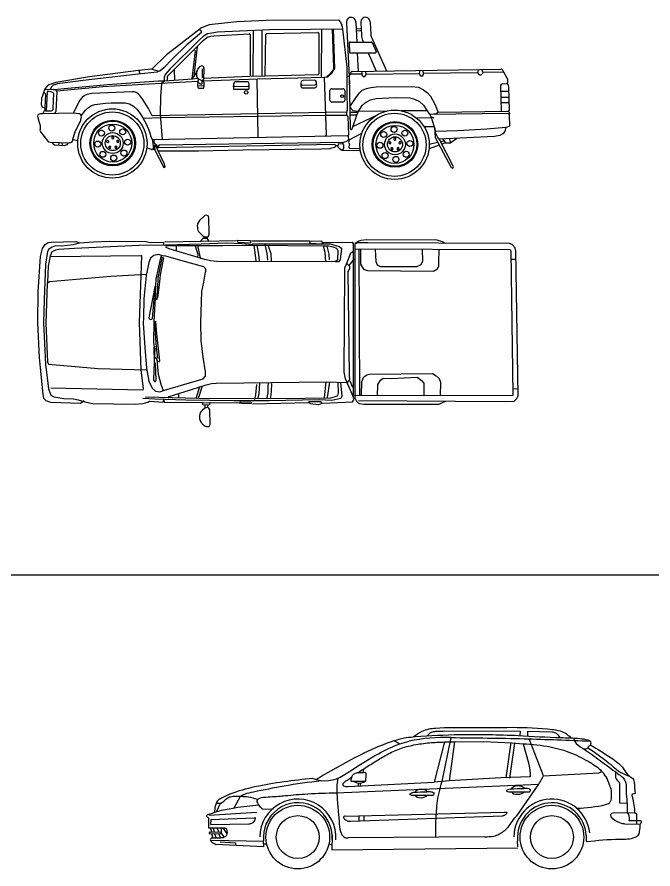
# Model space of a CAD drawing. Header units: millimetres. Extents: x 116290 to 180258, y 22146 to 121276.
# Drawn here: x 167901 to 174567, y 41388 to 50317 of the extents above; entities that cross this region are included whole.
import ezdxf

# ---------------------------------------------------------------- set-up
doc = ezdxf.new("R2010")
doc.units = ezdxf.units.MM
doc.layers.add('www.cad-blocks.net', color=7, linetype='Continuous')

# ---------------------------------------------------------------- blocks, each defined once
blk = doc.blocks.new('A$C16AF6BCE')
for p, q in [((1694.7, 2158.7), (1676.3, 2127.2)), ((1743.8, 2205.2), (1694.7, 2158.7)), ((1753.4, 2212.2), (1743.8, 2205.2)), ((1764, 2215.7), (1753.4, 2212.2)), ((1775.4, 2213), (1764, 2215.7)), ((1785.9, 2207.8), (1775.4, 2213)), ((1793.8, 2191.1), (1785.9, 2207.8)), ((1797.3, 2016.8), (1793.8, 2191.1)), ((1674.5, 2115.8), (1672.8, 2105.3)), ((1672.8, 2105.3), (1673.7, 2087.8)), ((1673.7, 2087.8), (1675.4, 2073.7)), ((1676.3, 2127.2), (1674.5, 2115.8)), ((1675.4, 2073.7), (1679.8, 2059.7)), ((1679.8, 2059.7), (1686.8, 2046.6)), ((1686.8, 2046.6), (1701.7, 2027.3)), ((1701.7, 2027.3), (1715.7, 2015)), ((1707.8, 1944.9), (1735.9, 1976.5)), ((1715.7, 2015), (1725.4, 2008)), ((1725.4, 2008), (1732.4, 2001)), ((1732.4, 2001), (1742.9, 1993.1)), ((1735.9, 1976.5), (1774.5, 1976.5)), ((1742.9, 1993.1), (1750.8, 1990.5)), ((1744.7, 1976.5), (1747.3, 1991.4)), ((1747.3, 1991.4), (1778.9, 1990.5)), ((1750.8, 1990.5), (1777.1, 1986.1)), ((1774.5, 1976.5), (1794.6, 1941.4)), ((1777.1, 1986.1), (1775.4, 1975.6)), ((1778.9, 1990.5), (1790.3, 1997.5)), ((1790.3, 1997.5), (1797.3, 2016.8)), ((50.8, 1868.2), (77.3, 1909.1)), ((77.3, 1909.1), (108.7, 1930.8)), ((108.7, 1930.8), (142.4, 1933.2)), ((153.2, 1881.4), (118.3, 1859.2)), ((142.4, 1933.2), (398.1, 1940.5)), ((188.1, 1894.1), (153.2, 1881.4)), ((254.7, 1890.9), (188.1, 1894.1)), ((372, 1906.8), (254.7, 1890.9)), ((397.4, 1913.1), (372, 1906.8)), ((384.7, 1871.9), (1063.6, 1900.5)), ((438.7, 1922.6), (397.4, 1913.1)), ((398.1, 1940.5), (431.8, 1930.8)), ((584.6, 1932.2), (438.7, 1922.6)), ((749.5, 1941.7), (584.6, 1932.2)), ((1136.6, 1935.3), (749.5, 1941.7)), ((1063.6, 1900.5), (1339.6, 1906.8)), ((1177.8, 1925.8), (1136.6, 1935.3)), ((1323.7, 1929), (1177.8, 1925.8)), ((1323.7, 1910), (1323.7, 1929)), ((1333.3, 1937), (2093.7, 1949.4)), ((1339.6, 1906.8), (1713.9, 1916.3)), ((1348.3, 1876.2), (1351.6, 1899.4)), ((1378.2, 1863), (1348.3, 1876.2)), ((1351.6, 1899.4), (1938.9, 1899.4)), ((1451.1, 1889.5), (1451.1, 1843.1)), ((1650.2, 1896.1), (1680.1, 1803.3)), ((1676.8, 1899.4), (1700, 1783.4)), ((1713.9, 1916.3), (1977.2, 1925.8)), ((1938.9, 1899.4), (2254.1, 1902.7)), ((1977.2, 1925.8), (2139, 1919.5)), ((2093.7, 1949.4), (2090.6, 1946.3)), ((2090.6, 1946.3), (2096.8, 1933.9)), ((2230.3, 1946.3), (2093.7, 1949.4)), ((2096.8, 1933.9), (2233.4, 1927.7)), ((2139, 1919.5), (2253.2, 1910)), ((2233.4, 1927.7), (2230.3, 1946.3)), ((2239.6, 1946.3), (2847.9, 1946.3)), ((2247.4, 1916), (3066.9, 1916)), ((2254.1, 1902.7), (2990.6, 1896.1)), ((2264, 1902.7), (2280.6, 1796.7)), ((2297.2, 1902.7), (2313.8, 1803.3)), ((2380.1, 1909.4), (2403.4, 1813.2)), ((2416.6, 1896.1), (2443.2, 1813.2)), ((2847.9, 1946.3), (2851, 1921.5)), ((2978.2, 1943.2), (2851, 1940.1)), ((2851, 1921.5), (2990.6, 1915.3)), ((2990.6, 1915.3), (2978.2, 1943.2)), ((2990.6, 1930.8), (3294.8, 1933.9)), ((2990.6, 1896.1), (3047, 1896.1)), ((2993.9, 1896.1), (3010.5, 1829.8)), ((3030.4, 1892.8), (3050.3, 1806.6)), ((3047, 1896.1), (3093.5, 1882.9)), ((3066.9, 1916), (3159.8, 1889.5)), ((3093.5, 1882.9), (3133.3, 1869.6)), ((3159.8, 1889.5), (3183, 1869.6)), ((3294.8, 1933.9), (3307.2, 1915.3)), ((3307.2, 1915.3), (3307.2, 298.2)), ((3323.1, 1916), (3323.1, 301.5)), ((3324, 1919.3), (3360.5, 1942.5)), ((3357.2, 1926), (3327.4, 1916)), ((3460.1, 1926), (3357.2, 1926)), ((3360.5, 1942.5), (3390.4, 1955.8)), ((3390.4, 1955.8), (3443.5, 1962.4)), ((3443.5, 1962.4), (4183.4, 1959.1)), ((4946.5, 1919.3), (3460.1, 1926)), ((4183.4, 1959.1), (4239.8, 1939.2)), ((4239.8, 1939.2), (4272.9, 1922.6)), ((4973, 1909.4), (4946.5, 1919.3)), ((5006.2, 1872.9), (4973, 1909.4)), ((29.1, 1781.4), (50.8, 1868.2)), ((102.4, 1833.9), (83.4, 1703.9)), ((118.3, 1859.2), (102.4, 1833.9)), ((111.9, 1681.7), (134.1, 1789.5)), ((131, 1783.2), (1082.6, 1792.7)), ((134.1, 1789.5), (153.2, 1837.1)), ((153.2, 1837.1), (191.2, 1852.9)), ((191.2, 1852.9), (216.6, 1859.2)), ((216.6, 1859.2), (384.7, 1871.9)), ((1089, 1792.7), (1079.5, 1583.5)), ((1082.6, 1792.7), (1089, 1792.7)), ((1217.3, 1794.6), (1182.8, 1764.4)), ((1269, 1803.2), (1217.3, 1794.6)), ((1307.8, 1790.3), (1269, 1803.2)), ((1297.6, 1795.2), (1292.2, 1776.3)), ((1342.3, 1786), (1307.8, 1790.3)), ((1501.8, 1742.9), (1342.3, 1786)), ((1753.1, 1750.2), (1378.2, 1863)), ((1680.1, 1803.3), (1673.4, 1773.5)), ((2280.6, 1796.7), (2287.2, 1737)), ((2313.8, 1803.3), (2320.4, 1737)), ((2403.4, 1813.2), (2410, 1743.6)), ((2443.2, 1813.2), (2446.5, 1730.4)), ((3010.5, 1829.8), (3017.2, 1727)), ((3050.3, 1806.6), (3053.7, 1746.9)), ((3133.3, 1869.6), (3146.6, 1846.4)), ((3146.6, 1846.4), (3143.2, 1743.6)), ((3183, 1869.6), (3169.8, 1746.9)), ((3235.9, 1702.9), (3281.5, 1822.6)), ((3281.5, 1822.6), (3304.3, 1834)), ((3320.7, 1863), (4953.1, 1856.3)), ((3367.2, 1859.6), (3373.8, 321.4)), ((3383.8, 1856.3), (3383.8, 1703.8)), ((3536.4, 1856.3), (3543, 1730.4)), ((4037.4, 1737), (4034.1, 1853)), ((4206.6, 1720.4), (4209.9, 1859.6)), ((4953.1, 1856.3), (4959.7, 1836.4)), ((4959.7, 1836.4), (4979.6, 338)), ((5012.8, 1843.1), (5006.2, 1872.9)), ((5036, 321.4), (5012.8, 1843.1)), ((5, 1412.7), (29.1, 1781.4)), ((83.4, 1703.9), (67.5, 1329.9)), ((1165.5, 1721.4), (1135.4, 1583.5)), ((1182.8, 1764.4), (1165.5, 1721.4)), ((1288.2, 1769.6), (1239.6, 1545.6)), ((1263.9, 1556.4), (1293.6, 1712.9)), ((1319.2, 1769.6), (1284.1, 1590.1)), ((1292.2, 1776.3), (1288.2, 1769.6)), ((1304.4, 1768.2), (1292.2, 1776.3)), ((1293.6, 1712.9), (1304.4, 1761.5)), ((1319.2, 1772.3), (1304.4, 1768.2)), ((1743.2, 1674), (1501.8, 1742.9)), ((1700, 1783.4), (1709.9, 1760.2)), ((1812.8, 1737), (1753.1, 1750.2)), ((1879.1, 1730.4), (1812.8, 1737)), ((3120, 1727), (1879.1, 1730.4)), ((3143.2, 1743.6), (3113.4, 1730.4)), ((3153.2, 1727), (3120, 1727)), ((3169.8, 1746.9), (3153.2, 1727)), ((3218.8, 1663.1), (3235.9, 1702.9)), ((3243.4, 1707.1), (3266.7, 1680.6)), ((3316.4, 1756.9), (3260, 1687.3)), ((3383.8, 1703.8), (3416.9, 1650.8)), ((3543, 1730.4), (3559.6, 1697.2)), ((3559.6, 1697.2), (3592.8, 1677.3)), ((3974.3, 1677.3), (4020.8, 1700.5)), ((4020.8, 1700.5), (4037.4, 1737)), ((4206.6, 1683.9), (4206.6, 1720.4)), ((4963, 1753.6), (5002.9, 1753.6)), ((105.6, 1513.7), (111.9, 1681.7)), ((1756.1, 1661.1), (1743.2, 1674)), ((1743.2, 1514.6), (1760.4, 1618)), ((1764.7, 1643.8), (1756.1, 1661.1)), ((1760.4, 1618), (1764.7, 1643.8)), ((3213.1, 570.5), (3218.8, 1631.7)), ((3218.8, 1631.7), (3218.8, 1663.1)), ((3266.7, 1654.1), (3250.1, 1627.6)), ((3250.1, 1627.6), (3263.3, 540.2)), ((3266.7, 1680.6), (3266.7, 1654.1)), ((3416.9, 1650.8), (3456.8, 1637.5)), ((3456.8, 1637.5), (4150.2, 1630.9)), ((3592.8, 1677.3), (3974.3, 1677.3)), ((4150.2, 1630.9), (4190, 1654.1)), ((4190, 1654.1), (4206.6, 1683.9)), ((765.4, 1574), (124.6, 1516.9)), ((1136.6, 1593), (765.4, 1574)), ((1079.5, 1583.5), (1063.6, 1092.2)), ((1135.4, 1583.5), (1113.8, 1338)), ((1239.6, 1545.6), (1235.5, 1476.8)), ((1255.8, 1354), (1263.9, 1556.4)), ((1284.1, 1590.1), (1274.7, 1484.9)), ((99.2, 1501.1), (86.5, 1085.8)), ((124.6, 1516.9), (99.2, 1501.1)), ((1227.4, 1466), (1166.6, 1139.4)), ((1224.7, 1374.2), (1239.6, 1451.1)), ((1242.3, 1474.1), (1227.4, 1466)), ((1235.5, 1476.8), (1235.5, 1336.4)), ((1274.7, 1484.9), (1257.1, 1348.6)), ((1721.6, 1415.5), (1743.2, 1514.6)), ((0, 1091.7), (5, 1412.7)), ((1204.5, 1134), (1224.7, 1374.2)), ((1232.8, 1347.2), (1218, 1104.3)), ((1250.4, 1333.7), (1255.8, 1354)), ((1717.3, 1307.9), (1721.6, 1415.5)), ((67.5, 1329.9), (61.2, 1089)), ((1113.8, 1338), (1109.5, 1139.9)), ((1235.5, 1336.4), (1250.4, 1333.7)), ((1708.7, 1092.5), (1717.3, 1307.9)), ((17.7, 722.2), (0, 1091.7)), ((61.2, 1089), (80.2, 654.7)), ((86.5, 1085.8), (102.4, 680.1)), ((1063.6, 1092.2), (1082.6, 591.3)), ((1109.5, 1139.9), (1105.2, 1083.9)), ((1105.2, 1083.9), (1122.4, 829.7)), ((1166.6, 1139.4), (1172, 1125.9)), ((1172, 1125.9), (1181.5, 1121.9)), ((1181.5, 1121.9), (1196.4, 1125.9)), ((1196.4, 1125.9), (1204.5, 1134)), ((1218.2, 1104.2), (1215.1, 883.4)), ((1225.8, 1095), (1218.2, 1104.2)), ((1239.7, 1102.7), (1225.8, 1072)), ((1238.1, 1101.2), (1225.8, 1095)), ((1225.8, 1072), (1242.7, 832.8)), ((1248.9, 973.9), (1239.7, 1102.7)), ((1713, 903), (1708.7, 1092.5)), ((1281.1, 690.2), (1248.9, 973.9)), ((1734.6, 726.4), (1713, 903)), ((1122.4, 829.7), (1139.7, 614.4)), ((1215.1, 883.4), (1221.2, 831.3)), ((1228.9, 842), (1218.2, 829.8)), ((1218.2, 829.8), (1219.7, 674.9)), ((1222.8, 667.2), (1230.5, 823.6)), ((1242.7, 832.8), (1255, 714.8)), ((55.7, 340), (17.7, 722.2)), ((1236.6, 731.6), (1253.5, 688.7)), ((1760.4, 575.6), (1734.6, 726.4)), ((80.2, 654.7), (111.9, 394.8)), ((102.4, 680.1), (111.9, 654.7)), ((111.9, 654.7), (635.3, 610.4)), ((1219.7, 674.9), (1215.1, 487.8)), ((1233.5, 661.1), (1222.8, 667.2)), ((1241.2, 486.3), (1233.5, 661.1)), ((1247.3, 701), (1264.2, 550.7)), ((1253.5, 688.7), (1273.4, 679.5)), ((1273.4, 679.5), (1281.1, 690.2)), ((635.3, 610.4), (1136.6, 594.5)), ((1082.6, 591.3), (1104.8, 401.2)), ((1139.7, 614.4), (1165.5, 476.5)), ((1264.2, 550.7), (1290.3, 444.9)), ((1760.4, 528.2), (1760.4, 575.6)), ((3227.4, 499.3), (3213.1, 570.5)), ((3263.3, 540.2), (3270, 493.8)), ((3420.3, 520.3), (3450.1, 543.5)), ((3450.1, 543.5), (3476.7, 550.1)), ((3476.7, 550.1), (4140.2, 556.8)), ((4140.2, 556.8), (4176.7, 533.6)), ((1165.5, 476.5), (1200, 403.3)), ((1215.1, 487.8), (1222.8, 474)), ((1222.8, 474), (1236.6, 474)), ((1236.6, 474), (1241.2, 486.3)), ((1329.3, 381.8), (1734.6, 502.4)), ((1734.6, 502.4), (1760.4, 528.2)), ((1764.7, 436.6), (1821.8, 450.9)), ((1821.8, 450.9), (1870.2, 456.6)), ((1870.2, 456.6), (3030.6, 468)), ((2326.4, 454.3), (2317.9, 346.1)), ((2416.1, 423.8), (2418.9, 456.6)), ((2450.3, 453.7), (2446, 366.8)), ((3022.1, 465.7), (3002.1, 306.2)), ((3030.6, 468), (3235.9, 462.3)), ((3059.1, 465.7), (3033.5, 306.2)), ((3153.2, 354.6), (3149, 464.7)), ((3173.2, 460), (3187.4, 323.3)), ((3238.8, 470.8), (3227.4, 499.3)), ((3307.2, 317), (3238.8, 470.8)), ((3270, 493.8), (3246.7, 467.2)), ((3273.3, 480.5), (3299.8, 414.2)), ((3393.7, 334.6), (3397, 470.6)), ((3397, 470.6), (3420.3, 520.3)), ((3566.2, 440.7), (3596.1, 490.5)), ((3596.1, 490.5), (3626, 507)), ((3626, 507), (3705.6, 503.7)), ((3705.6, 503.7), (3977.7, 517)), ((3977.7, 517), (4024.1, 483.8)), ((4024.1, 483.8), (4047.3, 454)), ((4047.3, 454), (4047.3, 328)), ((4176.7, 533.6), (4209.9, 503.7)), ((4209.9, 503.7), (4223.2, 467.2)), ((4223.2, 467.2), (4219.9, 321.4)), ((111.9, 394.8), (137.3, 328.3)), ((1101.7, 382.1), (137.3, 404.3)), ((1104.8, 401.2), (1101.7, 382.1)), ((1200, 403.3), (1234.5, 373.1)), ((1234.5, 373.1), (1281.9, 364.5)), ((1281.9, 364.5), (1329.3, 381.8)), ((1290.3, 444.9), (1314.9, 377.4)), ((1377, 317), (1545.2, 368.3)), ((1545.2, 368.3), (1764.7, 436.6)), ((1697.2, 415.6), (1656.8, 292.8)), ((1725.5, 425.3), (1681.5, 294.4)), ((2292.2, 440.1), (2283.6, 331.8)), ((2414.6, 354), (2416.1, 423.8)), ((2446, 366.8), (2440.3, 312.7)), ((3562.9, 321.4), (3566.2, 440.7)), ((4986.3, 397.6), (5032.7, 400.9)), ((63.3, 294.5), (55.7, 340)), ((88.6, 269.1), (63.3, 294.5)), ((136.8, 251.4), (88.6, 269.1)), ((137.3, 328.3), (169, 312.4)), ((169, 312.4), (273.7, 293.4)), ((273.7, 293.4), (375.2, 290.2)), ((375.2, 290.2), (422.8, 280.7)), ((422.8, 280.7), (492.6, 258.5)), ((486.3, 269.1), (448.3, 241.3)), ((1228.7, 289.1), (1100.4, 294.8)), ((1128.9, 311.9), (1690.6, 297.6)), ((1553.8, 277.7), (1228.7, 289.1)), ((1314.2, 254.7), (1320.5, 283.3)), ((1320.5, 283.3), (1326.9, 257.9)), ((1368.4, 297), (1377, 317)), ((1475, 346.8), (1476, 303.1)), ((2055.6, 272), (1553.8, 277.7)), ((1690.6, 297.6), (2526, 294.8)), ((2426.2, 272), (2055.6, 272)), ((2283.6, 331.8), (2272.2, 283.4)), ((2317.9, 346.1), (2306.5, 297.6)), ((2401.8, 289.9), (2414.6, 354)), ((2950.8, 280.5), (2426.2, 272)), ((2440.3, 312.7), (2436, 289.9)), ((2526, 294.8), (3070.5, 300.5)), ((3081.9, 274.8), (2950.8, 280.5)), ((3070.5, 300.5), (3121.9, 314.7)), ((3176, 294.8), (3081.9, 274.8)), ((3121.9, 314.7), (3147.5, 326.1)), ((3147.5, 326.1), (3153.2, 354.6)), ((3181.7, 303.3), (3176, 294.8)), ((3187.4, 323.3), (3181.7, 303.3)), ((3301.5, 260), (3315.7, 288.5)), ((3315.7, 288.5), (3307.2, 317)), ((3323.1, 301.5), (3343, 268.3)), ((4976.3, 321.4), (3334, 324.7)), ((3343, 268.3), (3366.2, 241.8)), ((3362.9, 275), (4890.1, 261.7)), ((4242.1, 251.8), (4278.6, 268.3)), ((4890.1, 261.7), (4996.2, 268.3)), ((4979.6, 338), (4976.3, 321.4)), ((4996.2, 268.3), (5022.8, 294.9)), ((5022.8, 294.9), (5036, 321.4)), ((448.3, 241.3), (136.8, 251.4)), ((492.6, 258.5), (578.2, 242.7)), ((578.2, 242.7), (1009.7, 235.7)), ((1009.7, 235.7), (1104.8, 242)), ((1104.8, 242), (1155.6, 257.9)), ((1155.6, 257.9), (1171.4, 267.4)), ((1171.4, 267.4), (1314.2, 254.7)), ((1326.9, 257.9), (2110.4, 248.4)), ((1752.7, 194.6), (1722.4, 168.1)), ((1736, 224.9), (1723.9, 256.7)), ((1800.5, 228), (1736, 224.9)), ((1753.5, 224.2), (1752.7, 194.6)), ((1758.8, 196.9), (1784.6, 206.8)), ((1779.2, 200.7), (1758.8, 196.9)), ((1786.8, 198.4), (1779.2, 200.7)), ((1784.6, 206.8), (1786.8, 232.5)), ((1793.6, 193.1), (1786.8, 198.4)), ((1804.3, 177.2), (1793.6, 193.1)), ((1805.8, 256), (1800.5, 228)), ((2110.4, 248.4), (2129.5, 261.1)), ((2158, 238.9), (2113.6, 245.2)), ((2129.5, 261.1), (2240.5, 257.9)), ((2237.3, 242), (2158, 238.9)), ((2240.5, 257.9), (2237.3, 242)), ((2251.4, 238.5), (2845.3, 251.8)), ((2838.7, 248.4), (2848.6, 265)), ((2848.6, 265), (2964.7, 261.7)), ((2855.2, 238.5), (2848.6, 258.4)), ((2944.8, 228.6), (2855.2, 238.5)), ((2978, 241.8), (2944.8, 228.6)), ((2964.7, 261.7), (2978, 241.8)), ((2988, 245.1), (3303.1, 258.4)), ((3366.2, 241.8), (3419.3, 235.2)), ((3419.3, 235.2), (4208.9, 235.2)), ((4208.9, 235.2), (4242.1, 251.8)), ((1698.1, 130.3), (1694.4, 112.1)), ((1694.4, 112.1), (1694.4, 95.4)), ((1694.4, 95.4), (1697.4, 81.8)), ((1707.2, 150), (1698.1, 130.3)), ((1722.4, 168.1), (1707.2, 150)), ((1806.5, 22.7), (1804.3, 177.2)), ((1697.4, 81.8), (1703.4, 65.9)), ((1703.4, 65.9), (1708, 53.8)), ((1708, 53.8), (1714.8, 43.2)), ((1714.8, 43.2), (1722.4, 31.8)), ((1722.4, 31.8), (1727.7, 26.5)), ((1727.7, 26.5), (1734.5, 22)), ((1734.5, 22), (1739.8, 15.9)), ((1739.8, 15.9), (1746.7, 11.4)), ((1746.7, 11.4), (1756.5, 5.3)), ((1756.5, 5.3), (1764.1, 3.8)), ((1764.1, 3.8), (1772.4, 0.8)), ((1772.4, 0.8), (1780.8, 0)), ((1780.8, 0), (1794.4, 0.8)), ((1794.4, 0.8), (1801.2, 6.8)), ((1801.2, 6.8), (1806.5, 22.7))]:
    blk.add_line(p, q)
blk = doc.blocks.new('A$C2C7E0D30')
for p, q in [((1799, 1621.9), (1715.7, 1590.2)), ((2088.8, 1653.6), (1799, 1621.9)), ((2394.4, 1667.5), (2088.8, 1653.6)), ((3152.3, 1668.3), (2394.4, 1667.5)), ((3170.9, 1655.7), (3186.5, 1616.4)), ((3187.1, 1614.4), (3195, 1576.9)), ((3237.3, 1641.6), (3267.7, 1002.5)), ((3334.8, 1646.8), (3344.6, 1440.6)), ((3386.8, 1642.2), (3392.8, 1514.3)), ((3484.9, 1646.8), (3491, 1519)), ((1715.7, 1590.2), (1453.7, 1387.8)), ((1715.7, 1538.6), (1564.9, 1411.7)), ((1694.2, 1573.6), (1709, 1562.4)), ((1716.4, 1541.6), (1715.7, 1538.6)), ((1774, 1522.6), (1746.5, 1507.1)), ((1823.7, 1532.3), (1780.4, 1524.8)), ((1884.6, 1542.5), (1823.7, 1532.3)), ((1848, 1506), (2219, 1526.2)), ((2434.3, 1566.8), (1884.6, 1542.5)), ((2227.4, 1518.3), (2227.4, 1080.3)), ((2257.8, 1559), (2253.8, 1082.3)), ((2351.2, 1563.1), (2349.1, 1082.3)), ((2385.6, 1086.4), (2391.9, 1518.6)), ((2401.7, 1528.4), (2937.3, 1540.4)), ((2860.3, 1570.9), (2434.3, 1566.8)), ((3195, 1576.9), (2860.3, 1570.9)), ((2947.5, 1530.4), (2947.5, 1108.2)), ((2975.9, 1071.4), (2978, 1573)), ((3085.3, 1574.9), (3099.7, 1171.5)), ((3115.9, 1161.4), (3101.5, 1575.2)), ((3195, 1576.9), (3239.7, 1175.6)), ((3389.8, 1578.2), (3338.2, 1575.8)), ((3390.8, 1558.3), (3339.1, 1555.8)), ((1687.8, 1455.3), (1383.5, 1155.3)), ((1416.8, 1138.7), (1734.4, 1457.3)), ((1743, 1504.5), (1687.8, 1455.3)), ((1734.4, 1457.3), (1774.3, 1488)), ((1780.3, 1491.1), (1813.6, 1501.9)), ((1813.6, 1501.9), (1848, 1506)), ((3265.5, 1430.1), (3270, 1335.6)), ((3275.5, 1440.6), (3497.9, 1440.6)), ((3406.1, 1458.1), (3413.9, 1440.6)), ((3496, 1497.8), (3655.1, 1137.6)), ((3507, 1434.6), (3548.8, 1340.1)), ((1453.7, 1387.8), (1350.6, 1304.6)), ((1564.9, 1411.7), (1410.1, 1261)), ((1649.4, 1346.8), (1616.8, 1053.2)), ((1670.3, 1392.1), (1635.5, 1079.2)), ((1350.6, 1304.6), (1196.2, 1155.2)), ((1410.1, 1261), (1322.8, 1169.8)), ((3280, 1326.1), (3539.6, 1326.1)), ((3350.1, 1326.1), (3359.3, 1133.1)), ((3464.4, 1326.1), (3548.5, 1135.9)), ((1322.8, 1169.8), (1284.7, 1139.3)), ((1678.5, 1156.9), (1702.8, 1183.3)), ((1702.8, 1183.3), (1711.8, 1188.3)), ((1730.5, 1188.7), (1733.2, 1187.3)), ((1733.2, 1187.3), (1739.8, 1170.8)), ((1741.3, 1163), (1739.5, 1047.2)), ((3083.5, 1112.7), (3115.9, 1161.4)), ((3099.7, 1171.5), (3093.6, 1141.1)), ((3239.7, 1175.6), (3241.7, 924.2)), ((541.6, 1074.8), (191.6, 1015.1)), ((1052.9, 1102.3), (477.4, 1038.9)), ((1056.8, 1142), (541.6, 1074.8)), ((1253.1, 1125.9), (1052.9, 1102.3)), ((1184.6, 1157.5), (1056.8, 1142)), ((1064.8, 1138), (1068.8, 1106.3)), ((1263.2, 1134.1), (1190.9, 1156.9)), ((1281.2, 1137.2), (1257.3, 1127)), ((1325, 1071.9), (1324.7, 1045.8)), ((1336.8, 1100.6), (1325, 1071.9)), ((1383.5, 1155.3), (1336.8, 1100.6)), ((1362.3, 1035.5), (1360.1, 1077.7)), ((1361.5, 1081.4), (1416.8, 1138.7)), ((1431.2, 1153.1), (1433, 1041.4)), ((1617.6, 1055.6), (1656.1, 1106.2)), ((1656.1, 1106.2), (1678.5, 1156.9)), ((1668.3, 1112.3), (1672.4, 1140.7)), ((1668.3, 1079.9), (1668.3, 1112.3)), ((1677.2, 1060.6), (1668.3, 1079.9)), ((1722.9, 1158.8), (1722.9, 1063.6)), ((2223.3, 1080.3), (1739.7, 1059.5)), ((2385.6, 1082.3), (2223.3, 1080.3)), ((2304.5, 1053.9), (3006.4, 1072.2)), ((2937.8, 1098.2), (2385.6, 1082.3)), ((3004.6, 1072.1), (3022.3, 469.1)), ((3006.4, 1072.2), (3042.9, 1074.2)), ((3053, 1094.5), (3030.7, 1074.2)), ((3042.9, 1074.2), (3083.5, 1112.7)), ((3093.6, 1141.1), (3053, 1094.5)), ((3240.4, 1081.1), (3263.9, 1082.3)), ((3268.6, 1091), (3266.6, 1081.1)), ((3266.6, 1081.1), (3274.4, 533.6)), ((3268.6, 1091), (3287, 1127.9)), ((3274.5, 1102.9), (3268.6, 1091)), ((3395.6, 1102.9), (3274.5, 1102.9)), ((3294.8, 1131.9), (4854.3, 1156.5)), ((3398.7, 1131.8), (3396, 1104.5)), ((3397.8, 1097.7), (3408.2, 1083.2)), ((3416.3, 1079), (3424.3, 1079)), ((3432.7, 1083.7), (3443.1, 1100.2)), ((3444.3, 1108), (3439.1, 1128.7)), ((3443.3, 1102.9), (3998.9, 1112.1)), ((4004.7, 1141.1), (3998.5, 1110.1)), ((3998.5, 1110.1), (4014, 1085.2)), ((4014, 1085.2), (4035.8, 1085.2)), ((4035.8, 1085.2), (4045.1, 1107)), ((4045.1, 1107), (4042, 1144.2)), ((4044.6, 1112.9), (4610.9, 1122.3)), ((4620.1, 1153.5), (4612, 1126.8)), ((4613.1, 1118.6), (4623.8, 1101.6)), ((4630.9, 1097), (4642.7, 1095.3)), ((4651.6, 1098.6), (4665.5, 1114.5)), ((4667.1, 1125.3), (4654.2, 1153.5)), ((4668, 1123.2), (4882.3, 1126.7)), ((4871.4, 1150.7), (4882.3, 1126.7)), ((4882.3, 1126.7), (4922.6, 1059.7)), ((116.2, 991.3), (100.3, 979.4)), ((191.6, 1015.1), (116.2, 991.3)), ((156.2, 982.9), (142, 965.9)), ((164.9, 941.6), (731.1, 996.8)), ((207.5, 1003.2), (165.3, 989.1)), ((477.4, 1038.9), (207.5, 1003.2)), ((1293, 1006.9), (682.4, 970.4)), ((731.1, 996.8), (1266.6, 1033.3)), ((1266.6, 1033.3), (1317.5, 1033.3)), ((1299.1, 1004.9), (1286.9, 869.1)), ((1680.5, 1025.1), (1293, 1006.9)), ((1328.7, 1031.6), (1299.1, 1004.9)), ((1324.7, 1045.8), (1328.7, 1031.6)), ((1329.5, 1033.3), (1621.7, 1053.5)), ((1625.7, 1055.6), (1678.5, 1061.6)), ((1679.6, 1023.3), (1675.1, 989)), ((1675.1, 989), (1678.4, 964.9)), ((1678.7, 1024.2), (1687.7, 1054.9)), ((1689.5, 1007.9), (1678.7, 1024.2)), ((1715.3, 1038.9), (1687.6, 1050.5)), ((1688.6, 983.5), (1742.9, 980.8)), ((1704.9, 998), (1689.5, 1007.9)), ((1721.2, 998), (1704.9, 998)), ((1740.9, 1020.7), (1720.3, 1033.2)), ((1722.1, 1036), (1721.2, 998)), ((1729.5, 1037.3), (1723.1, 1037.3)), ((1730, 1032), (2304.5, 1053.9)), ((1742.7, 963.7), (1746.5, 982.6)), ((1746.5, 982.6), (1745.8, 1012.4)), ((2052.4, 994), (2050.6, 975.5)), ((2054.2, 1003.6), (2052.4, 994)), ((2053.3, 983.4), (2059.4, 973.7)), ((2058.6, 1013.3), (2054.2, 1003.6)), ((2063.8, 1019.4), (2058.6, 1013.3)), ((2070, 1023), (2063.8, 1019.4)), ((2194.8, 1024.7), (2070, 1023)), ((2202.7, 1022.1), (2194.8, 1024.7)), ((2208.9, 1018.6), (2202.7, 1022.1)), ((2204.5, 977.3), (2213.3, 986)), ((2214.2, 1011.5), (2208.9, 1018.6)), ((2215.9, 999.2), (2214.2, 1011.5)), ((2216.8, 977.3), (2215.9, 999.2)), ((2297, 1051), (2307.2, 446.2)), ((2759.6, 1008.9), (2757.9, 990.4)), ((2757.9, 990.4), (2758.6, 978.6)), ((2761.9, 1021.5), (2759.6, 1008.9)), ((2760.5, 998.3), (2760.6, 998.2)), ((2778, 988.9), (2903.8, 992)), ((2901.9, 1039.6), (2781.3, 1037.9)), ((2917.4, 997.8), (2920.5, 1000.9)), ((2923.2, 1014.1), (2922, 1022.4)), ((2924.1, 992.2), (2923.2, 1014.1)), ((2924.4, 982.7), (2924.1, 992.2)), ((4855.5, 986), (4860.1, 996.5)), ((4868.3, 1002.3), (4916.6, 1007)), ((4924, 1054.5), (4924, 1016.8)), ((4927.4, 999.1), (4933.9, 968.1)), ((76.5, 951.6), (42.3, 856.7)), ((62.7, 913.3), (78.5, 900.7)), ((75.1, 947.6), (163.7, 941.6)), ((100.3, 979.4), (76.5, 951.6)), ((97.8, 918.1), (89.7, 720.3)), ((112.7, 923), (102.8, 923)), ((138.3, 918.8), (112.7, 923)), ((138.8, 960.6), (132.1, 943.7)), ((159.5, 912.4), (138.3, 918.8)), ((170.2, 899.6), (159.5, 912.4)), ((163.8, 748.8), (170.2, 899.6)), ((166, 941.3), (183, 938.2)), ((199.8, 917.2), (190.5, 712)), ((192.5, 933.6), (192.9, 933.2)), ((682.4, 970.4), (200.7, 926.4)), ((565.9, 901.3), (520.1, 891.4)), ((985.5, 919.7), (567.6, 901.5)), ((1688.2, 956.3), (1732.8, 955.6)), ((2050.6, 975.5), (2051.5, 961.4)), ((2051.5, 961.4), (2053.3, 949.1)), ((2053.3, 949.1), (2057.7, 944.8)), ((2057.7, 944.8), (2212.4, 947.4)), ((2059.4, 973.7), (2204.5, 977.3)), ((2212.4, 947.4), (2217.7, 951.8)), ((2217.7, 951.8), (2216.8, 977.3)), ((2778.9, 959.9), (2904.7, 962)), ((3063.4, 831.1), (3063.4, 931.6)), ((3083.4, 951.6), (3198.9, 951.6)), ((3218.9, 931.6), (3218.9, 831.1)), ((3241.7, 924.2), (3245.7, 723.5)), ((3334.1, 855), (3371.8, 906.6)), ((3371.8, 906.6), (3401.6, 934.3)), ((3401.6, 934.3), (3445.2, 954.2)), ((3445.2, 954.2), (3490.9, 964.1)), ((3490.9, 964.1), (3548.5, 970)), ((3548.5, 970), (3917.7, 976)), ((3917.7, 976), (3991.1, 968.1)), ((3991.1, 968.1), (4044.7, 940.3)), ((4044.7, 940.3), (4084.4, 906.6)), ((4084.4, 906.6), (4116.2, 872.9)), ((4862.6, 715.2), (4854.6, 981.6)), ((4935.5, 920.5), (4856.5, 920.5)), ((4933.9, 968.1), (4941.7, 726.4)), ((40.6, 847.9), (37.7, 785.1)), ((82.3, 892.3), (75, 753)), ((441, 830.5), (370.3, 693.5)), ((467.4, 858.9), (441, 830.5)), ((488.4, 878), (467.4, 858.9)), ((520.1, 891.4), (491.4, 879.9)), ((712.3, 799.8), (771.8, 804)), ((771.8, 804), (918.5, 801.9)), ((1101.1, 838.6), (1070.7, 881.2)), ((1159.9, 745.4), (1101.1, 838.6)), ((1286.9, 869.1), (1284.9, 684.6)), ((3198.9, 811.1), (3083.4, 811.1)), ((3271.2, 760.7), (3334.1, 855)), ((3399.6, 773.7), (3437.3, 807.4)), ((3437.3, 807.4), (3486.9, 835.2)), ((3486.9, 835.2), (3548.5, 849.1)), ((3548.5, 849.1), (3747, 859)), ((3747, 859), (3899.8, 855)), ((3899.8, 855), (3949.4, 841.1)), ((3949.4, 841.1), (4003, 817.3)), ((4003, 817.3), (4042.7, 779.6)), ((4116.2, 872.9), (4138, 833.2)), ((4138, 833.2), (4161.8, 789.5)), ((4937.4, 859), (4858.3, 859)), ((63.5, 754), (68.6, 753.3)), ((68.6, 753.3), (75, 753)), ((75, 753), (73.2, 717.9)), ((86.1, 720.4), (140.4, 719)), ((140.4, 719), (153.1, 723.3)), ((153.1, 723.3), (161.6, 733.9)), ((161.6, 733.9), (163.8, 748.8)), ((456.8, 668.2), (499.7, 725.4)), ((499.7, 725.4), (531.6, 753)), ((531.6, 753), (563.5, 774.3)), ((563.5, 774.3), (597.5, 787)), ((597.5, 787), (712.3, 799.8)), ((918.5, 801.9), (963.1, 793.4)), ((963.1, 793.4), (1005.7, 767.9)), ((1005.7, 767.9), (1039.7, 736)), ((1039.7, 736), (1073.7, 691.4)), ((1200.5, 666.3), (1159.9, 745.4)), ((3244.6, 718.9), (3237.6, 704.9)), ((3277.1, 750.7), (3271.3, 752.4)), ((3292.1, 733.1), (3290, 738.7)), ((3359.5, 710.7), (3308.1, 720.5)), ((3357.9, 708.2), (3399.6, 773.7)), ((3362.9, 716.1), (3668.5, 719.5)), ((3805.1, 721.1), (4079.1, 724.2)), ((4042.7, 779.6), (4076.5, 728.1)), ((4076.5, 728.1), (4114.2, 672.5)), ((4161.8, 789.5), (4181.7, 747.9)), ((4181.7, 747.9), (4195.2, 709.6)), ((4200, 706.2), (4931.8, 716.1)), ((4939.9, 801.4), (4860, 801.4)), ((0, 649.9), (17.1, 595.8)), ((55.3, 689.3), (28.2, 688.9)), ((374.2, 693.6), (55.3, 689.3)), ((55.3, 689.3), (55.3, 690.4)), ((180, 690.6), (179.6, 690.2)), ((431.3, 688.1), (374.2, 693.6)), ((453.6, 627.4), (458, 653.2)), ((458, 653.2), (456.8, 668.2)), ((1073.7, 691.4), (1103.5, 646.8)), ((1103.5, 646.8), (1139.6, 574.6)), ((1112.5, 644), (1284.9, 650.1)), ((2310.6, 688.6), (1200.5, 666.3)), ((1284.9, 684.6), (1286.9, 640)), ((1284.9, 650.1), (2310, 662.3)), ((1286.9, 640), (1304.5, 419)), ((2310, 662.3), (3012.3, 674.4)), ((3020.6, 702.8), (2310.6, 688.6)), ((3012.3, 674.4), (3238, 674.4)), ((3237.6, 704.9), (3020.6, 702.8)), ((3236.6, 704.7), (3236.6, 674.1)), ((3238, 674.4), (3246.8, 667.2)), ((3250.3, 659.8), (3256.4, 465.9)), ((3272, 704.9), (3356.6, 704.9)), ((3272.4, 676.5), (3345.6, 676.5)), ((3295.3, 530.2), (3344, 672.5)), ((3303.5, 554.1), (3570.3, 682.4)), ((3344, 672.5), (3357.9, 708.2)), ((3959.3, 648.7), (4126.1, 646.3)), ((4930, 690.4), (4112.2, 680.4)), ((4114.2, 672.5), (4116.2, 660.6)), ((4116.2, 660.6), (4153.9, 646.7)), ((4122.1, 684.4), (4175.7, 692.4)), ((4124.1, 652.7), (4169.7, 507.9)), ((4175.7, 692.4), (4199.5, 706.2)), ((4939, 685.2), (4930, 690.4)), ((4937, 711.6), (4941.9, 704.3)), ((4941.9, 704.3), (4943.9, 686.4)), ((4947.6, 566.7), (4944, 676.8)), ((17.1, 595.8), (23, 582.5)), ((25.6, 570.3), (25.6, 532.7)), ((390.4, 494.2), (421, 555.5)), ((421, 555.5), (451.2, 619.8)), ((1139.6, 574.6), (1171.5, 498.1)), ((4050.5, 553.5), (4155.4, 553.5)), ((4157.8, 545.8), (4166.3, 439.3)), ((4707.7, 529.7), (4906.3, 549.6)), ((4906.3, 549.6), (4896.6, 501.4)), ((4906.3, 549.6), (4926, 551.5)), ((4926, 551.5), (4941, 557)), ((25.6, 532.7), (24.2, 528.9)), ((24.9, 506.9), (27.7, 500.2)), ((27.7, 500.2), (106.9, 400.8)), ((369, 421.4), (388.4, 489)), ((786.1, 448.8), (775.7, 442.8)), ((796.5, 442.8), (786.1, 448.8)), ((1171.5, 498.1), (1186.4, 451.4)), ((1186.4, 451.4), (1199.1, 419.5)), ((3246.5, 455.6), (1198.3, 417)), ((3022.3, 469.1), (3014.6, 453.8)), ((3260, 423.3), (3257.1, 449.2)), ((3263.5, 415.5), (3398.7, 485.9)), ((3282.3, 524), (3283.7, 523.7)), ((4169.4, 488.9), (4169.7, 507.9)), ((4194.3, 439.3), (4169.4, 488.9)), ((4169.7, 507.9), (4402, 511.8)), ((4787.9, 451.7), (4209.8, 423.7)), ((4402, 511.8), (4707.7, 529.7)), ((4843.8, 461), (4787.9, 451.7)), ((4874.9, 479.6), (4843.8, 461)), ((4896.6, 501.4), (4874.9, 479.6)), ((129.6, 389.5), (337, 383.8)), ((161.6, 370.6), (155.3, 387.6)), ((176.5, 357.9), (161.6, 370.6)), ((276.4, 353.6), (176.5, 357.9)), ((221.3, 387), (218.7, 356.1)), ((253, 386.1), (255.6, 354.5)), ((306.2, 362.1), (276.4, 353.6)), ((321, 384.2), (306.2, 362.1)), ((367.9, 413.8), (367.9, 417.4)), ((368.1, 417.1), (420.5, 409.3)), ((731.2, 409.6), (722.3, 401.6)), ((722.3, 401.6), (724.8, 389.9)), ((724.8, 389.9), (736.2, 386.2)), ((742.6, 405.9), (731.2, 409.6)), ((736.2, 386.2), (745.1, 394.2)), ((745.1, 394.2), (742.6, 405.9)), ((775.7, 442.8), (775.7, 430.8)), ((775.7, 430.8), (786.1, 424.8)), ((786.1, 424.8), (796.5, 430.8)), ((796.5, 430.8), (796.5, 442.8)), ((830.4, 407), (827.9, 395.3)), ((827.9, 395.3), (836.8, 387.2)), ((841.8, 410.7), (830.4, 407)), ((836.8, 387.2), (848.2, 390.9)), ((850.7, 402.7), (841.8, 410.7)), ((848.2, 390.9), (850.7, 402.7)), ((1199.1, 419.5), (1207.6, 377)), ((1207.6, 377), (1212.8, 325.4)), ((1218.3, 417.4), (1218.3, 391.3)), ((1224.8, 378.9), (1245.8, 364.5)), ((3108.7, 366.3), (1266.5, 332.4)), ((1280.3, 362.4), (3205.7, 389.7)), ((3120.8, 360.4), (3114.5, 364.6)), ((3124.7, 355.4), (3145.8, 357.3)), ((3148, 370.6), (3144.6, 350.2)), ((3147.6, 372.1), (3192.9, 376.5)), ((3193.8, 376.5), (3209.3, 390.4)), ((3203.8, 367), (3205.7, 323.6)), ((3209.3, 390.4), (3239.4, 402.5)), ((3239.4, 402.5), (3255.8, 414)), ((3263.5, 414.6), (3257.3, 392.5)), ((3257.3, 392.5), (3266.1, 377.2)), ((3267.2, 370.3), (3261.4, 340.5)), ((3689.6, 396), (3680.7, 388)), ((3680.7, 388), (3683.2, 376.3)), ((3683.2, 376.3), (3694.5, 372.6)), ((3700.9, 392.3), (3689.6, 396)), ((3694.5, 372.6), (3703.4, 380.6)), ((3703.4, 380.6), (3700.9, 392.3)), ((3744.5, 435.2), (3734.1, 429.2)), ((3734.1, 429.2), (3734.1, 417.2)), ((3734.1, 417.2), (3744.5, 411.2)), ((3754.9, 429.2), (3744.5, 435.2)), ((3744.5, 411.2), (3754.9, 417.2)), ((3754.9, 417.2), (3754.9, 429.2)), ((3788.8, 393.4), (3786.3, 381.6)), ((3786.3, 381.6), (3795.2, 373.6)), ((3800.2, 397.1), (3788.8, 393.4)), ((3795.2, 373.6), (3806.6, 377.3)), ((3809.1, 389), (3800.2, 397.1)), ((3806.6, 377.3), (3809.1, 389)), ((4208.9, 359.7), (4101.8, 321.5)), ((4104.2, 370.9), (4192.1, 391)), ((4166.3, 439.3), (4334.1, 125.6)), ((4209.8, 423.7), (4194.3, 439.3)), ((4359, 131.8), (4206.7, 426.8)), ((4221.7, 397.8), (4260.2, 404.2)), ((4275.1, 383.4), (4236.3, 369.5)), ((4244, 426.8), (4275.1, 383.4)), ((4275.1, 383.4), (4321.5, 383.4)), ((4315.5, 423.7), (4324.8, 389.6)), ((4327.5, 385.3), (4391.9, 432.5)), ((749.6, 346.9), (742.6, 337.2)), ((742.6, 337.2), (747.5, 326.3)), ((747.5, 326.3), (759.4, 325)), ((761.5, 345.7), (749.6, 346.9)), ((759.4, 325), (766.4, 334.7)), ((766.4, 334.7), (761.5, 345.7)), ((812.8, 346.3), (807.9, 335.4)), ((807.9, 335.4), (814.9, 325.7)), ((824.7, 347.6), (812.8, 346.3)), ((814.9, 325.7), (826.8, 327)), ((831.7, 337.9), (824.7, 347.6)), ((826.8, 327), (831.7, 337.9)), ((1182.1, 317.5), (1142.9, 331.2)), ((1193.9, 314.6), (1182.1, 317.5)), ((1211.9, 334.5), (1212.4, 331.6)), ((1228.1, 308.6), (1219.3, 314.5)), ((1225.1, 354.4), (1222.5, 353.6)), ((1222.5, 353.6), (1226.5, 314)), ((1228.1, 308.6), (1322.4, 126.3)), ((1264.5, 300.5), (1242.8, 346.4)), ((1252.3, 352.1), (1252.3, 326.4)), ((1264.5, 300.5), (1685.1, 300.5)), ((1326.7, 168.8), (1264.5, 300.5)), ((1266.5, 332.4), (1265.5, 346.3)), ((1685.1, 300.5), (2150.7, 309)), ((2150.7, 309), (2975.6, 321.8)), ((2975.6, 321.8), (3067.7, 325.9)), ((3071, 326.5), (3112.3, 337.7)), ((3118.9, 341.6), (3122.4, 345)), ((3147.4, 341.5), (3162.9, 326)), ((3162.9, 326), (3188.4, 306.9)), ((3188.4, 306.9), (3383, 302.3)), ((3201.7, 315), (3192.7, 308.5)), ((3271, 328.6), (3379.3, 326.2)), ((3708, 333.3), (3701, 323.6)), ((3701, 323.6), (3705.8, 312.7)), ((3705.8, 312.7), (3717.7, 311.4)), ((3719.9, 332.1), (3708, 333.3)), ((3717.7, 311.4), (3724.8, 321.1)), ((3724.8, 321.1), (3719.9, 332.1)), ((3771.1, 332.7), (3766.2, 321.8)), ((3766.2, 321.8), (3773.3, 312.1)), ((3783, 334), (3771.1, 332.7)), ((3773.3, 312.1), (3785.2, 313.4)), ((3790.1, 324.3), (3783, 334)), ((3785.2, 313.4), (3790.1, 324.3)), ((1322.4, 126.3), (1335.2, 130.6)), ((1335.2, 130.6), (1326.7, 168.8)), ((4334.1, 125.6), (4352.8, 119.4)), ((4352.8, 119.4), (4359, 131.8))]:
    blk.add_line(p, q)
for centre, radius in [((2185.2, 913.1), 18.1), ((3190.8, 872.3), 14.9), ((782.4, 377), 363.4), ((3740.8, 363.4), 363.4), ((782.4, 377), 330.9), ((3740.8, 363.4), 330.9), ((786.7, 381.3), 239.2), ((786.7, 381.3), 229.2), ((786.7, 381.3), 199.2), ((776.9, 538.2), 31.4), ((3745, 367.6), 239.2), ((3745, 367.6), 229.2), ((3745, 367.6), 199.2), ((3735.3, 524.5), 31.4), ((668.8, 485.3), 31.4), ((786.7, 381.3), 109.2), ((786.7, 381.3), 79.2), ((890.7, 499.1), 31.4), ((3627.2, 471.7), 31.4), ((3745, 367.6), 109.2), ((3745, 367.6), 79.2), ((3849.1, 485.5), 31.4), ((629.8, 371.5), 31.4), ((943.6, 391), 31.4), ((3588.1, 357.9), 31.4), ((3901.9, 377.4), 31.4), ((682.6, 263.4), 31.4), ((904.5, 277.2), 31.4), ((3641, 249.8), 31.4), ((3862.9, 263.6), 31.4), ((796.5, 224.4), 31.4), ((3754.8, 210.7), 31.4)]:
    blk.add_circle(centre, radius)
for centre, radius, start, end in [((3285.8, 1649.7), 49.1, 356.67775, 189.42254), ((3435.6, 1650), 49.4, 356.36843, 189.08798), ((3152.4, 1648.3), 20, 21.68043, 90.05812), ((3182.1, 1614.1), 5, 3.01489, 27.4239), ((1697, 1546.4), 20, 345.9545, 53.14917), ((1783.8, 1505.1), 20, 99.85906, 119.34068), ((2219.4, 1518.3), 8, 0, 93.12563), ((2401.9, 1518.4), 10, 91.27687, 179.1691), ((2937.5, 1530.4), 10, 0, 91.27687), ((3550.3, 1521.8), 59.4, 182.72821, 203.83341), ((1756.3, 1489.6), 20, 119.34068, 131.74046), ((1786.5, 1472.1), 20, 108.00448, 127.53557), ((3275.5, 1430.6), 10, 90, 182.72821), ((3550.3, 1521.8), 157.6, 182.72821, 203.83341), ((3497.9, 1430.6), 10, 23.83341, 90), ((1639.5, 1347.9), 10, 353.65543, 135.08994), ((3539.6, 1336.1), 10, 270, 23.83341), ((3280, 1336.1), 10, 182.72821, 270), ((1721.5, 1170.8), 20, 63.45093, 119.03769), ((1721.3, 1163.3), 20, 359.1042, 21.81511), ((1186.4, 1142.6), 15, 72.48591, 96.90645), ((1251.4, 1140.8), 15, 276.7052, 293.18403), ((1275.3, 1151), 15, 293.18403, 308.64032), ((1365.1, 1078), 5, 135.98515, 183.01489), ((2937.5, 1108.2), 10, 271.65314, 0), ((3295, 1121.9), 10, 90.90159, 143.11091), ((3405.9, 1103.5), 10, 174.28544, 215.55657), ((3416.3, 1089), 10, 215.55657, 270), ((3424.3, 1089), 10, 270, 327.97668), ((3434.6, 1105.6), 10, 327.97668, 14.04565), ((4621.6, 1123.9), 10, 163.28974, 212.02332), ((4632.3, 1106.9), 10, 212.02332, 261.87555), ((4644.1, 1105.2), 10, 261.87555, 318.79426), ((4658, 1121.1), 10, 318.79426, 24.45902), ((4855, 1130.7), 25.9, 50.68438, 91.58536), ((171.6, 970.1), 20, 108.423, 140.17478), ((1317.5, 1028.3), 5, 312.10096, 90), ((1695.4, 1069), 20, 204.79039, 247.18059), ((1723.1, 1057.3), 20, 247.18059, 270), ((1729.5, 1047.3), 10, 270, 359.1042), ((1735.8, 1012.2), 10, 1.4698, 58.75398), ((2777.5, 1008.9), 20, 212.48947, 271.38776), ((2781.6, 1017.9), 20, 90.80636, 169.6881), ((2902.2, 1019.6), 20, 8.13546, 90.80636), ((2903.3, 1012), 20, 271.38776, 314.98005), ((2904.4, 982), 20, 270.97585, 1.97625), ((4864.6, 982), 10, 156.02266, 181.72386), ((4869.2, 992.4), 10, 95.52374, 156.02266), ((4914, 1016.8), 10, 275.52374, 0), ((4917.6, 997.1), 10, 11.89664, 95.52374), ((4914, 1054.5), 10, 0, 30.98137), ((72.3, 892.9), 10, 357.03694, 51.35995), ((102.8, 918), 5, 90, 179.38352), ((157.4, 953.1), 20, 140.17478, 158.18449), ((162.4, 921.7), 20, 79.38766, 86.12414), ((179.4, 918.5), 20, 48.834, 79.38766), ((179.8, 918.1), 20, 357.41243, 48.834), ((568.1, 891.5), 10, 92.49506, 102.25644), ((992.4, 821.6), 98.3, 37.28772, 94.06012), ((1688.3, 966.3), 10, 187.9126, 269.15804), ((1732.9, 965.6), 10, 269.15804, 348.68242), ((2778.6, 979.9), 20, 183.57895, 270.97585), ((3083.4, 931.6), 20, 90, 180), ((3198.9, 931.6), 20, 0, 90), ((70.6, 846.6), 30, 160.18837, 177.39565), ((495.1, 870.6), 10, 111.78771, 132.2538), ((3083.4, 831.1), 20, 180, 270), ((3198.9, 831.1), 20, 270, 0), ((67.7, 783.7), 30, 177.39565, 261.87546), ((85.3, 690.4), 30, 113.82474, 180), ((87.1, 681.8), 38.7, 91.42763, 110.96603), ((3225.7, 725.6), 20, 333.4189, 1.14428), ((3235.7, 723.3), 10, 333.4189, 1.14428), ((3271.3, 731.5), 20, 21.05099, 73.31177), ((3310.8, 740.3), 20, 201.05099, 262.15211), ((4928.6, 706.1), 10, 33.7085, 90.77368), ((4931.7, 726.1), 10, 270.77368, 1.83412), ((28.6, 658.9), 30, 90.76849, 197.53706), ((160.5, 713.4), 30, 310.58126, 357.41243), ((428.5, 658.3), 30, 19.43154, 84.56344), ((424, 632.5), 30, 334.86982, 350.21093), ((3240.4, 659.5), 10, 1.77271, 50.21411), ((4199.9, 711.2), 5, 199.45256, 270.77368), ((4934, 676.5), 10, 1.84891, 60.27224), ((-4.4, 570.3), 30, 0, 23.9773), ((4937.6, 566.4), 10, 289.97032, 1.84891), ((52.4, 518.7), 30, 160.19735, 203.21308), ((417.2, 480.8), 30, 153.41898, 164.04404), ((3246.4, 465.6), 10, 271.07963, 1.77271), ((3247.2, 448.1), 10, 6.34461, 71.577), ((3284.4, 533.8), 10, 180.81903, 257.47964), ((3285.8, 533.5), 10, 257.47964, 341.10167), ((130.4, 419.5), 30, 218.5364, 268.43886), ((337.9, 413.8), 30, 268.43886, 359.38133), ((397.9, 413.2), 30, 164.04404, 179.38133), ((1233.3, 391.3), 15, 180, 235.51011), ((1237.3, 352.1), 15, 360, 55.51011), ((1280.5, 347.4), 15, 90.81431, 184.08842), ((3108.9, 356.3), 10, 56.32828, 91.05529), ((3115.3, 352.1), 10, 314.98003, 56.32828), ((3193.8, 366.5), 10, 2.56557, 95.43656), ((3205.5, 399.7), 10, 270.81431, 291.78763), ((3250.1, 422.2), 10, 304.97325, 6.34461), ((3257.4, 372.2), 10, 348.89874, 29.76206), ((4321.5, 393.4), 10, 270, 306.23481), ((1197.6, 329.1), 15, 255.97315, 9.46874), ((1227.7, 326.9), 15, 185.71458, 236.07385), ((1229.3, 340), 15, 25.27852, 105.93495), ((1241.4, 315.5), 15, 185.71458, 207.36617), ((3067, 340.9), 15, 272.59488, 285.24497), ((3108.3, 352.2), 15, 285.24497, 314.98003), ((3154.5, 348.6), 10, 170.53127, 225.01993), ((3195.7, 323.1), 10, 306.23478, 2.56557), ((3271.2, 338.6), 10, 168.89874, 268.76445)]:
    blk.add_arc(centre, radius, start, end)
blk = doc.blocks.new('A$C20075627')
for p, q in [((2499.1, 1446.3), (3288.6, 1445.6)), ((3288.6, 1445.6), (3286.1, 1398.1)), ((3364.1, 1445), (3622, 1436.6)), ((3364.1, 1445), (3365.7, 1393.7)), ((3622, 1436.6), (3660.7, 1426.6)), ((1966.4, 1345.1), (2025.6, 1310.6)), ((2562.4, 1377.1), (2466.6, 915.2)), ((3531.8, 976.5), (3383, 1363.5)), ((3660.7, 1426.6), (3684, 1405)), ((3684, 1405), (3705.3, 1376.8)), ((2494.9, 1331.1), (2387.5, 911.2)), ((2494.9, 1331.1), (2598.6, 1333.7)), ((2598.6, 1333.7), (2542.7, 923.2)), ((2598.6, 1333.7), (2903.1, 1334.2)), ((2903.1, 1334.2), (3203, 1323.5)), ((3191.6, 1323.9), (3138.6, 955.7)), ((3230, 1318.4), (3177, 950.2)), ((3203, 1323.5), (3318.9, 1312.9)), ((3318.9, 1312.9), (3376.7, 1112.8)), ((3376.7, 1112.8), (3386.9, 1058.7)), ((1645.2, 1009.1), (1645.5, 1047.7)), ((1671.8, 918.8), (1673.6, 993.7)), ((3386.9, 1058.7), (3391.3, 1001.7)), ((3391.3, 1001.7), (3393.4, 965.3)), ((3531.8, 976.5), (4113.3, 1007.3)), ((1484.2, 864.7), (2387.5, 911.2)), ((1513.8, 921.2), (1671.8, 918.8)), ((1591.6, 901.3), (1590.9, 870.2)), ((1612.8, 901.4), (1612.4, 871.3)), ((2542.7, 923.2), (2387.5, 911.2)), ((3086.8, 953.7), (2542.7, 923.2)), ((3393.4, 965.3), (3086.8, 953.7)), ((1358.9, 798.1), (3482.7, 889)), ((3180.9, 807.6), (3386.6, 809.3)), ((3262.7, 570.6), (3482.7, 889)), ((4330.2, 860.2), (4329.1, 691.8)), ((288.6, 640.4), (355.7, 762.4)), ((2169.3, 772.2), (2375, 773.9)), ((103.9, 599.3), (146.4, 689.4)), ((586.1, 628.3), (699.1, 630)), ((4329.1, 691.8), (4409, 691.3)), ((20.5, 535.8), (19.8, 431.1)), ((528.4, 590.5), (28.1, 561.5)), ((45.7, 519), (504.2, 537.1)), ((1455, 554.5), (3121.4, 596)), ((1514, 499.6), (3104.4, 556.6)), ((1597, 558), (1596.4, 502.5)), ((1649.9, 559.3), (1649.3, 504.4)), ((4276.1, 591.2), (4488, 589.8)), ((45.7, 519), (43.1, 465.5)), ((43.1, 465.5), (448.5, 474.3)), ((4383.4, 472.3), (4545.8, 470.2)), ((4427.4, 507.1), (4544.5, 508.7)), ((19.8, 431.1), (193.9, 429.9)), ((29, 370), (158.7, 369.1)), ((34.2, 387.6), (146.3, 386.8)), ((37.1, 431), (57.1, 387.4)), ((53.4, 369.9), (67.5, 323.2)), ((68.2, 430.8), (85.1, 387.2)), ((83.4, 369.7), (99.9, 324.2)), ((106.8, 430.5), (129.5, 386.9)), ((125.4, 369.4), (149.1, 324.4)), ((146.3, 386.8), (185.6, 331)), ((154.6, 430.2), (152.9, 377.3)), ((170.1, 430.1), (214.5, 368.1)), ((48.2, 302.2), (596.7, 292.8)), ((143, 283.7), (303.9, 273.2)), ((303.9, 273.2), (302.7, 246.6)), ((597.4, 336.2), (596.7, 292.8)), ((600, 232.8), (596.7, 292.8)), ((1316.7, 353.1), (1315.6, 200.5)), ((2917.5, 337.5), (1484.8, 325.5)), ((3261.1, 336.2), (3260.3, 292.8)), ((3263.7, 232.8), (3260.3, 292.8)), ((3980.3, 353.1), (3979.9, 287.9)), ((600, 232.8), (98.6, 256.1)), ((598.3, 262.8), (631.2, 262.6)), ((1282.4, 258.2), (1316, 258)), ((1315.6, 200.5), (3263.2, 221.3))]:
    blk.add_line(p, q)
for centre, radius in [((957.3, 333.8), 333.8), ((3621, 333.8), 333.8), ((957.3, 333.8), 225.4), ((3621, 333.8), 225.4)]:
    blk.add_circle(centre, radius)
for centre, radius, start, end in [((2496, -358.1), 1736.5, 87.80739, 102.34723), ((1243.6, 1279.3), 354.5, 248.47881, 303.15588), ((1601.8, 1009.2), 108.4, 234.61724, 303.67335), ((957.3, 333.8), 398.6, 356.14468, 179.61269), ((3621, 333.8), 398.6, 6.32726, 179.61269), ((957.3, 333.8), 359.9, 356.14468, 179.61269), ((3621, 333.8), 359.9, 3.08071, 179.61269), ((47.6, 374.1), 18.9, 134.68721, 192.36135)]:
    blk.add_arc(centre, radius, start, end)
for centre, start_param, end_param in [((2251.6, 790.8), 6.68488, 9.059927), ((3263.2, 826.1), 6.68488, 9.059927), ((3263.2, 826.1), 3.522297, 5.819116), ((2251.6, 790.8), 3.522297, 5.819116)]:
    blk.add_ellipse(centre, major_axis=(72.5, 2.4), ratio=0.60046, start_param=start_param, end_param=end_param)
for points in [[(2167.1, 1385), (2262.2, 1444.8), (2332.9, 1467.6), (2399.9, 1476), (2779.1, 1481.5), (3626.3, 1462.9), (3689.3, 1452.7), (3756.4, 1427), (3803.8, 1390.3), (3821.9, 1374.4)], [(2313.8, 1394.9), (2357.1, 1432.8), (2405.8, 1442.9), (2499.1, 1446.3)], [(2562.4, 1377.1), (3330, 1365), (4026.4, 1340.4)], [(2652.6, 1411), (3267.5, 1399), (3714.3, 1376.6), (3915.3, 1368.2), (3996.5, 1352), (4026.4, 1340.4)], [(3997.7, 1269.4), (4211.2, 1116.4), (4301.7, 1040.3), (4345, 1010.6), (4434.6, 971.2)], [(4025.9, 1299.1), (4240.5, 1166.2), (4372.6, 1049.3), (4434.6, 971.2), (4476.2, 939.4), (4482.6, 909.5), (4492.2, 790.8)], [(1673.6, 993.7), (1670.5, 1005.2), (1647.3, 1009.2), (1558.2, 1001.5), (1533.6, 984.2), (1522.5, 967.5), (1513.8, 921.2)], [(3881.1, 635.8), (4184.1, 676.1), (4223.6, 693.6), (4241.5, 722), (4244.8, 768.2), (4244.1, 822.4), (4224.8, 882.5), (4188, 966.5), (4137.8, 1029.7)], [(4288.7, 1016.2), (4288.7, 958.5), (4294.3, 944.2), (4324.6, 909), (4328.7, 897.6), (4330.2, 860.2)], [(1113.5, 949.5), (507.9, 859.9), (244.4, 782.6), (157.4, 742.3), (116.3, 714.6), (100.9, 691.7)], [(355.7, 762.4), (400.9, 785), (494, 809.4), (812.8, 871.6), (1203.1, 927.1)], [(1474.1, 929.6), (1442.5, 905.4), (1428.4, 877.5), (1448.5, 866.5), (1484.2, 864.7)], [(2466.6, 915.2), (2434.3, 796.2), (2414.2, 684.7), (2407.1, 583.9), (2399.8, 468), (2401, 333.2)], [(3482.7, 889), (3516.9, 946.3), (3531.8, 976.5)], [(2129.7, 784.8), (2149.4, 798.5), (2175.1, 803.5), (2313.7, 809.7), (2365.7, 807), (2385, 796.9)], [(3141.4, 820.1), (3161, 833.8), (3186.7, 838.8), (3325.4, 845), (3377.4, 842.4), (3396.6, 832.2)], [(3141.4, 820.1), (3156.8, 810.4), (3180.9, 807.6)], [(100.9, 691.7), (149.8, 690.2), (216.3, 741.6), (252.2, 757.4), (305.9, 764.2), (361.3, 762.1), (440, 756.2), (531.1, 730.5)], [(2129.7, 784.8), (2145.1, 775.1), (2169.3, 772.2)], [(4492.2, 790.8), (4475.7, 786.7), (4459.9, 780.6), (4461.5, 758), (4488, 589.8)], [(20.5, 535.8), (5.9, 547.4), (-0.4, 557.7), (9.6, 568.4), (37, 578.9), (138.4, 609.5), (296.8, 641.6), (548.6, 671.6)], [(88.7, 594.6), (92.6, 648.1), (105.6, 690.9)], [(1455, 554.5), (1441.4, 549.7), (1437.3, 534.5), (1448.3, 521.9), (1467.5, 510.3), (1482.7, 502.2), (1514, 499.6)], [(2917.5, 337.5), (3010.4, 344.6), (3066.2, 364.9), (3113.7, 394.8), (3160, 435.6), (3206.5, 499.5), (3262.7, 570.6)], [(3121.4, 596), (3137.9, 596), (3149.7, 592), (3144.5, 580.5), (3135.5, 571.8), (3122.3, 561.2), (3114.4, 558.3), (3104.4, 556.6)], [(4488, 589.8), (4502.6, 580.4), (4506.5, 558.2), (4506.7, 522), (4506.1, 470.7)], [(4544.5, 508.7), (4554.3, 506.4), (4556.2, 494.7), (4555, 482.7), (4545.8, 470.2)], [(193.9, 429.9), (203.6, 427.5), (208.9, 419.2), (205.2, 346.8), (197.3, 338.3), (174.7, 327.3), (132.6, 324.5), (50.6, 322.5)]]:
    blk.add_spline(points, degree=3)
for points, knots in [([(1145.4, 938.7), (1312.2, 1034.8), (1577.8, 1188), (1898.7, 1328.7), (2081.8, 1378.3), (2311.3, 1396.6), (2497.9, 1404.9), (2652.6, 1411)], [0, 0, 0, 0, 0.596086, 0.94918, 1.081881, 1.180975, 1.660743, 1.660743, 1.660743, 1.660743]), ([(3849, 1373.3), (3852.5, 1361), (3866.2, 1313.5), (3969.8, 1246.7), (4111.7, 1150.5), (4240.4, 1049.5), (4329.2, 987.8), (4370.7, 954.3), (4406.1, 897.3), (4395.3, 806.6), (4407.6, 711.3), (4413.7, 639.4), (4405.4, 591.7), (4432.5, 559.8), (4430.1, 529.1), (4427.4, 507.1)], [0, 0, 0, 0, 0.039173, 0.150692, 0.355489, 0.585103, 0.652436, 0.690669, 0.750131, 0.850229, 0.961964, 1.048066, 1.076754, 1.103609, 1.168302, 1.168302, 1.168302, 1.168302]), ([(3945.2, 1262.2), (3968.3, 1258.5), (3998.3, 1253.8), (4001.3, 1289.9), (4020.4, 1293.3), (4031.2, 1304), (4034, 1331.7), (4026.4, 1340.4)], [0, 0, 0, 0, 0.0552324, 0.0717027, 0.0950836, 0.1037384, 0.1299224, 0.1299224, 0.1299224, 0.1299224]), ([(1437.4, 982.5), (1556.2, 1060.2), (1743.5, 1182.7), (1986.4, 1302.3), (2091.2, 1330.7), (2124.6, 1338.2)], [0, 0, 0, 0, 0.4431571, 0.6993308, 0.8082382, 0.8082382, 0.8082382, 0.8082382]), ([(1586.9, 1008.4), (1605.9, 1021.4), (1665.7, 1061.4), (1766.2, 1125), (1890.5, 1201), (2024.9, 1264.2), (2176.8, 1303.3), (2334.5, 1324.8), (2442.4, 1329), (2494.9, 1331.1)], [0.142031, 0.142031, 0.142031, 0.142031, 0.213276, 0.364895, 0.510437, 0.664554, 0.822633, 0.994216, 1.156792, 1.156792, 1.156792, 1.156792]), ([(3318.9, 1312.9), (3414.4, 1305.2), (3588.1, 1291.3), (3822.9, 1223.4), (4005.4, 1128.1), (4093.9, 1071.2), (4145.1, 1023.8), (4131.2, 1009.9), (4120.9, 1007.7), (4113.3, 1007.3)], [0, 0, 0, 0, 0.2953854, 0.5369724, 0.7611501, 0.8996416, 0.9195462, 0.9288876, 0.952096, 0.952096, 0.952096, 0.952096]), ([(1376, 950.5), (1371.4, 918.9), (1362.1, 855.6), (1369.9, 738.5), (1378.6, 611.1), (1392.3, 480.4), (1399.7, 386.9), (1438.5, 330.5), (1468.8, 325.4), (1484.8, 325.5)], [0, 0, 0, 0, 0.0986199, 0.1976764, 0.3619215, 0.4939397, 0.6070868, 0.6463392, 0.694535, 0.694535, 0.694535, 0.694535]), ([(3386.6, 809.3), (3389.9, 810.8), (3397.5, 817), (3397, 826.5), (3396.6, 832.2)], [0.02661684, 0.02661684, 0.02661684, 0.02661684, 0.03772014, 0.05427719, 0.05427719, 0.05427719, 0.05427719]), ([(586.1, 628.3), (585.7, 628.6), (571.8, 637.7), (550.9, 665.5), (503.4, 750.7), (694, 756.4), (843.5, 771), (1085.8, 791.4), (1261.3, 795.7), (1358.9, 798.1)], [0.1579942, 0.1579942, 0.1579942, 0.1579942, 0.1594019, 0.2135931, 0.2646651, 0.4139255, 0.5781539, 0.8227143, 1.1285462, 1.1285462, 1.1285462, 1.1285462]), ([(2375, 773.9), (2378.2, 775.5), (2385.9, 781.7), (2385.3, 791.2), (2385, 796.9)], [0.02661684, 0.02661684, 0.02661684, 0.02661684, 0.03772014, 0.05427719, 0.05427719, 0.05427719, 0.05427719]), ([(444.7, 474.2), (445.8, 474.3), (452.1, 474.5), (476.9, 472.7), (501.5, 498.7), (512.3, 520.9), (514.8, 538.8), (506.7, 537.5), (504.2, 537.1)], [0.414749, 0.414749, 0.414749, 0.414749, 0.4181473, 0.4342668, 0.4907173, 0.505677, 0.5207703, 0.5276906, 0.5276906, 0.5276906, 0.5276906]), ([(4383.4, 472.3), (4378.5, 472.4), (4361.4, 473.2), (4309.4, 488.9), (4255.5, 516.4), (4234.2, 568.5), (4252.1, 588.7), (4267.9, 591.4), (4278.6, 591.2)], [0.0220381, 0.0220381, 0.0220381, 0.0220381, 0.0370971, 0.0753343, 0.1895892, 0.2125183, 0.231059, 0.2630631, 0.2630631, 0.2630631, 0.2630631]), ([(3979.9, 287.9), (4097, 299.6), (4267.8, 316.7), (4454.3, 311.6), (4530.7, 350), (4544.8, 404.8), (4545.5, 444.7), (4545.8, 470.2)], [0, 0, 0, 0, 0.3651114, 0.5327896, 0.5704853, 0.615304, 0.6956908, 0.6956908, 0.6956908, 0.6956908]), ([(50.6, 322.5), (46.5, 319.2), (38.4, 312.6), (41.2, 293.8), (60.9, 275.8), (82.4, 266.9), (96.5, 257.4), (98.6, 256.1)], [0, 0, 0, 0, 0.0151551, 0.0305313, 0.0511733, 0.0952605, 0.1028731, 0.1028731, 0.1028731, 0.1028731])]:
    blk.add_open_spline(points, degree=3, knots=knots)
blk.add_open_spline([(1474.1, 929.6), (1489.5, 940.5), (1504.9, 951.4), (1520.4, 962.3)], degree=3)
blk = doc.blocks.new('FORMAT')
at = {"color": 155, "true_color": 0x546d8e}
blk.add_line((120018.9, 44472), (180258.2, 44472), dxfattribs=at)

msp = doc.modelspace()

# ---------------------------------------------------------------- block references
for name, p in [('A$C2C7E0D30', (168117.8, 48614.7)), ('A$C16AF6BCE', (168117.8, 46024.2)), ('A$C20075627', (169887.1, 41388.1))]:
    msp.add_blockref(name, p)
at = {"layer": 'www.cad-blocks.net'}
msp.add_blockref('FORMAT', (0, 0), dxfattribs=at)

doc.saveas('drawing.dxf')
